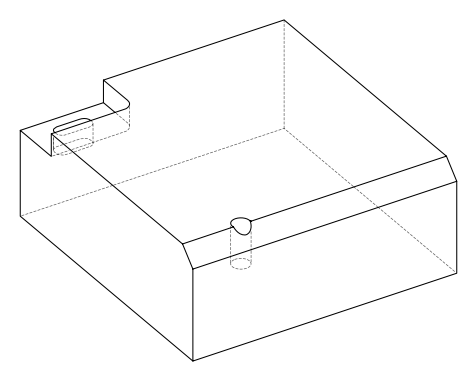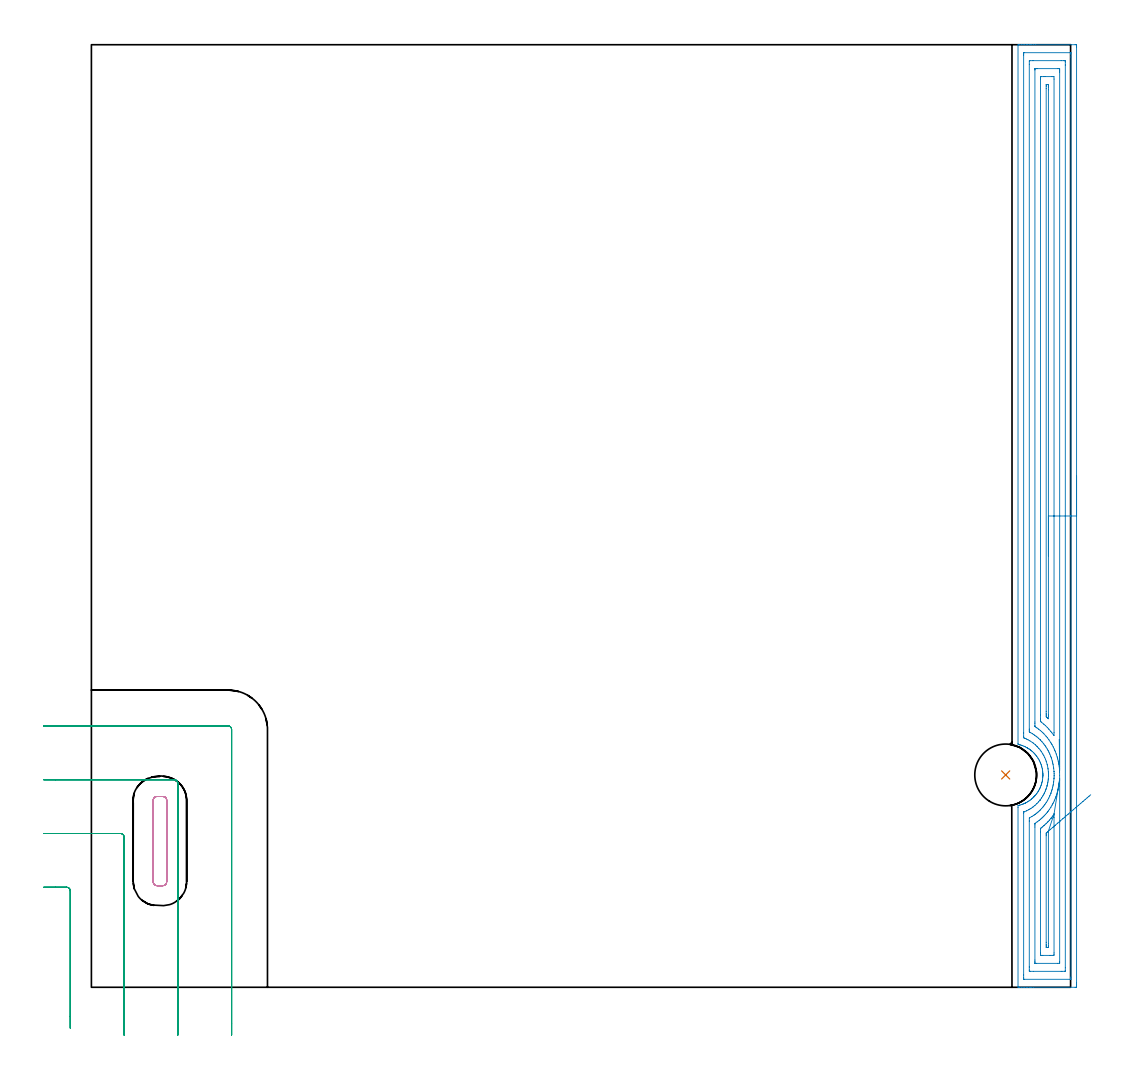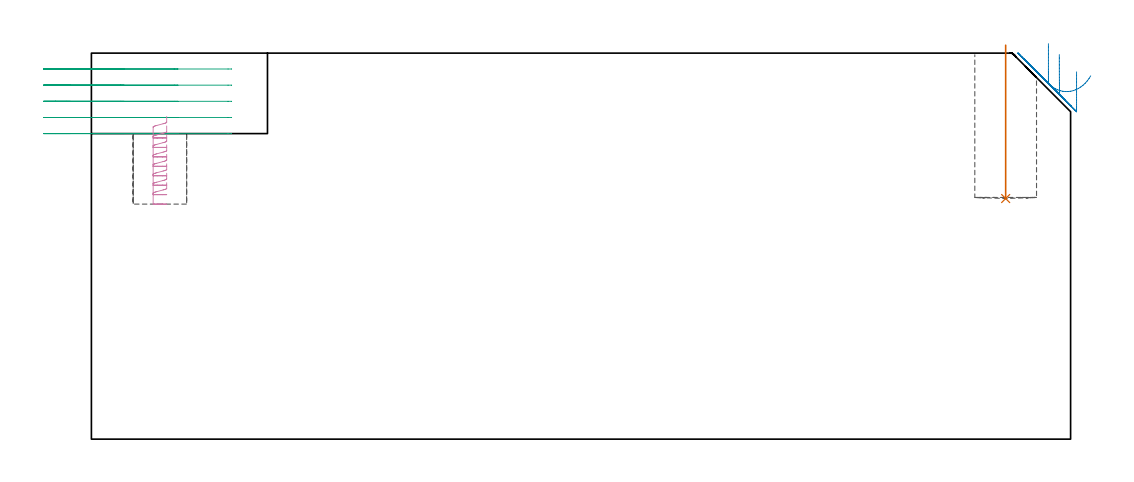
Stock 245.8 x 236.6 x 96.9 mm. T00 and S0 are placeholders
(PLAN: 4 operations, 3 tool changes, 16.9 min)
(1 INDEXABLE_INSERT_DRILL_BLIND_HOLE_FROM_SOLID | STEP1POCKET | NXT0302_002 | 0.16 min | 6846 mm3)
(2 AREA_MILL | FG_CHAMFER_SURFACE | UGT0205_001 | 11.51 min | 25389 mm3)
(3 MILL_CORNER_NOTCH_RECTANGULAR | CORNER_NOTCH_RECTANGULAR | UGT0201_100 | Follow Part, ap 4.5, ae 75% | 3.79 min | 66185 mm3)
(4 MILL_RECTANGULAR_POCKET | POCKET_RECTANGULAR_STRAIGHT | NXT0201_013 | Follow Part, ap 2.5, ae 75% | 1.49 min | 7138 mm3)
(TOOL NXT0302_002 | Index. Insert Drill 15.5mm [880-D1550L20-05] | D15.5 PA176 FL78 Z2)
(TOOL UGT0205_001 | Chamfer Mill 20 x 3 x 45 deg. | D20 FL50 Z2)
(TOOL UGT0201_100 | End Mill 18 mm | D18 FL22 Z2)
(TOOL NXT0201_013 | ENDMILL 10mm | D10 FL30 Z4)
(OP 1 INDEXABLE_INSERT_DRILL_BLIND_HOLE_FROM_SOLID)
G17 G21 G94 G90
T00 M6
G54
G17 G0 G90 X229.5 Y53.3 S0 M3
G43 Z106.9 H1
G94 G81 G98 Z60.4 F250. R98.9
G80
M5
M2
(OP 2 AREA_MILL)
G17 G21 G94 G90
T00 M6
G54
G17 G0 G90 X247.3 Y128.3 S1061 M3
G43 Z106.9 H0
Z92.2
G94 G1 Y128.262 Z91.328 F250.
Y128.148 Z90.464
Y127.959 Z89.612
Y127.697 Z88.78
Y127.363 Z87.974
Y126.96 Z87.2
Y126.492 Z86.464
Y125.96 Z85.772
Y125.371 Z85.129
Y124.728 Z84.54
Y124.036 Z84.008
Y123.3 Z83.54
Y122.526 Z83.137
Y121.72 Z82.803
Y120.888 Z82.541
Y120.036 Z82.352
Y119.172 Z82.238
Y118.3 Z82.2
Y1.126
X247.299 Y0.595 Z82.201
X247.296 Y0.238 Z82.202
X247.293 Y0.01 Z82.204
X246.946 Y0. Z82.551
X236.452 Z93.042
X235.87 Z93.627
X235.578 Z93.919
X234.996 Z94.501
X234.703 Z94.793
X234.118 Z95.381
X233.539 Z95.96
X232.954 Z96.545
X232.837 Z96.662
X232.717 Y0.001 Z96.775
X232.658 Y0.004 Z96.834
X232.603 Y0.01 Z96.888
X232.6 Y0.149 Z96.9
Y45.18
X232.607 Y45.615 Z96.893
X232.648 Y45.626 Z96.852
X232.888 Y45.683 Z96.61
X232.954 Y45.701 Z96.543
X233.111 Y45.743 Z96.387
X233.554 Y45.885 Z95.945
X233.829 Y45.991 Z95.669
X234.001 Y46.057 Z95.497
X234.036 Y46.072 Z95.462
X234.266 Y46.173 Z95.23
X234.375 Y46.221 Z95.123
X234.444 Y46.251 Z95.055
X234.602 Y46.326 Z94.897
X234.972 Y46.537 Z94.528
X235.334 Y46.762 Z94.165
X235.652 Y46.985 Z93.848
X235.962 Y47.221 Z93.538
X236.015 Y47.266 Z93.485
X236.224 Y47.448 Z93.275
X236.339 Y47.558 Z93.16
X236.452 Y47.669 Z93.043
X236.553 Y47.764 Z92.946
X236.563 Y47.773 Z92.937
X236.641 Y47.855 Z92.859
X236.744 Y47.965 Z92.752
X236.853 Y48.078 Z92.647
X236.887 Y48.115 Z92.612
X237.113 Y48.385 Z92.383
X237.346 Y48.692 Z92.152
X237.566 Y49.009 Z91.932
X237.677 Y49.193 Z91.82
X237.792 Y49.382 Z91.706
X237.91 Y49.592 Z91.589
X238.005 Y49.763 Z91.495
X238.047 Y49.849 Z91.452
X238.073 Y49.903 Z91.425
X238.15 Y50.085 Z91.346
X238.201 Y50.202 Z91.296
X238.263 Y50.347 Z91.235
X238.359 Y50.603 Z91.139
X238.432 Y50.797 Z91.068
X238.566 Y51.242 Z90.932
X238.609 Y51.422 Z90.887
X238.676 Y51.691 Z90.824
X238.742 Y52.057 Z90.758
X238.757 Y52.137 Z90.743
X238.808 Y52.585 Z90.687
X238.822 Y52.842 Z90.668
X238.836 Y53.032 Z90.659
Y53.039
X238.834 Y53.206 Z90.651
X238.836 Y53.222 Z90.653
X238.835 Y53.299 Z90.65
X238.836 Y53.479
Y53.481
X238.831 Y53.569 Z90.657
X238.827 Y53.634 Z90.659
X238.824 Y53.711 Z90.665
X238.815 Y53.927 Z90.681
X238.796 Y54.097 Z90.698
X238.786 Y54.206 Z90.712
X238.768 Y54.373 Z90.731
X238.754 Y54.456 Z90.745
X238.693 Y54.821 Z90.805
X238.59 Y55.267 Z90.905
X238.54 Y55.435 Z90.953
X238.514 Y55.53 Z90.984
X238.493 Y55.604 Z91.006
X238.463 Y55.703 Z91.035
X238.459 Y55.716 Z91.039
X238.399 Y55.881 Z91.095
X238.302 Y56.161 Z91.196
X238.16 Y56.501 Z91.339
X238.004 Y56.837 Z91.494
X237.97 Y56.903 Z91.53
X237.89 Y57.055 Z91.61
X237.615 Y57.507 Z91.884
X237.319 Y57.95 Z92.181
X237.103 Y58.229 Z92.397
X236.839 Y58.535 Z92.66
X236.552 Y58.844 Z92.947
X236.226 Y59.15 Z93.274
X236.015 Y59.324 Z93.481
X235.869 Y59.447 Z93.63
X235.861 Y59.454 Z93.638
X235.703 Y59.574 Z93.796
X235.578 Y59.668 Z93.918
X235.487 Y59.738 Z94.012
X235.477 Y59.745 Z94.022
X235.334 Y59.84 Z94.165
X235.253 Y59.889 Z94.246
X235.14 Y59.956 Z94.355
X234.999 Y60.042 Z94.5
X234.894 Y60.105 Z94.605
X234.863 Y60.122 Z94.636
X234.703 Y60.207 Z94.793
X234.444 Y60.346 Z95.055
X234.124 Y60.495 Z95.375
X233.787 Y60.636 Z95.713
X233.553 Y60.718 Z95.945
X233.391 Y60.767 Z96.105
X233.11 Y60.853 Z96.388
X233.049 Y60.869 Z96.45
X232.954 Y60.894 Z96.543
X232.803 Y60.934 Z96.697
X232.607 Y60.985 Z96.893
X232.6 Y61.231 Z96.9
Y236.451
X232.602 Y236.59 Z96.888
X232.716 Y236.597 Z96.776
X232.837 Y236.6 Z96.662
X233.539 Z95.96
X234.118 Z95.381
X234.703 Z94.793
X234.996 Z94.501
X235.578 Z93.919
X235.87 Z93.627
X236.452 Z93.042
X237.036 Z92.46
X246.946 Z82.551
X247.241 Y236.596 Z82.256
X247.292 Y236.59 Z82.205
X247.299 Y236.537 Z82.199
X247.3 Y236.005 Z82.2
Y118.3
X245.886 Z83.614
Y2.568 Z83.615
X245.884 Y2.378 Z83.616
X245.88 Y2.028 Z83.62
X245.879 Y2.014 Z83.621
X245.856 Y2.01 Z83.644
X245.791 Y2.004 Z83.709
X245.692 Y2.001 Z83.808
X234.199 Z95.301
X234.064 Y2.004 Z95.436
X234.04 Y2.007 Z95.46
X234.021 Y2.012 Z95.479
X234.02 Y2.041 Z95.48
X234.016 Y2.187 Z95.484
X234.015 Y2.378 Z95.485
X234.014 Y3.081 Z95.486
X234.015 Y43.748 Z95.485
X234.016 Y43.923 Z95.484
X234.019 Y43.966 Z95.481
X234.021 Y43.982 Z95.479
X234.034 Y43.989 Z95.466
X234.094 Y44.018 Z95.406
X234.744 Y44.288 Z94.756
X235.296 Y44.576 Z94.204
X235.578 Y44.739 Z93.922
X235.846 Y44.906 Z93.654
X236.258 Y45.18 Z93.242
X236.37 Y45.264 Z93.13
X236.452 Y45.328 Z93.048
X236.856 Y45.66 Z92.644
X237.327 Y46.09 Z92.173
X237.745 Y46.537 Z91.755
X238.109 Y46.964 Z91.391
X238.135 Y46.997 Z91.365
X238.15 Y47.016 Z91.35
X238.201 Y47.087 Z91.299
X238.516 Y47.535 Z90.984
X238.721 Y47.855 Z90.779
X238.857 Y48.079 Z90.644
X239.076 Y48.462 Z90.424
X239.173 Y48.648 Z90.327
X239.22 Y48.747 Z90.28
X239.445 Y49.262 Z90.055
X239.594 Y49.639 Z89.906
X239.651 Y49.791 Z89.849
X239.689 Y49.904 Z89.811
X239.887 Y50.53 Z89.613
X239.895 Y50.559 Z89.605
X239.901 Y50.581 Z89.599
X239.95 Y50.784 Z89.55
X240.061 Y51.309 Z89.439
X240.082 Y51.422 Z89.418
X240.14 Y51.77 Z89.36
X240.178 Y52.081 Z89.322
X240.205 Y52.314 Z89.295
X240.243 Y52.907 Z89.257
X240.249 Y53.206 Z89.251
X240.25 Y53.494 Z89.25
X240.237 Y53.805 Z89.263
X240.219 Y54.097 Z89.281
X240.145 Y54.79 Z89.355
X240.112 Y54.989 Z89.388
X239.95 Y55.829 Z89.55
X239.938 Y55.881 Z89.562
X239.936 Y55.888 Z89.564
X239.704 Y56.647 Z89.796
X239.661 Y56.772 Z89.839
X239.487 Y57.245 Z90.013
X239.304 Y57.664 Z90.196
X239.076 Y58.136 Z90.424
X238.834 Y58.556 Z90.666
X238.395 Y59.249 Z91.105
X238.253 Y59.447 Z91.247
X238.201 Y59.514 Z91.299
X237.831 Y59.959 Z91.669
X237.489 Y60.339 Z92.011
X237.327 Y60.505 Z92.173
X236.958 Y60.85 Z92.542
X236.508 Y61.231 Z92.992
X236.452 Y61.275 Z93.048
X236.284 Y61.403 Z93.216
X235.578 Y61.857 Z93.922
X235.111 Y62.123 Z94.389
X234.703 Y62.321 Z94.797
X234.345 Y62.488 Z95.155
X234.127 Y62.58 Z95.373
X234.024 Y62.624 Z95.476
X234.018 Y62.821 Z95.482
X234.016 Y63.014 Z95.484
X234.014 Y63.717 Z95.486
Y63.906
X234.015 Y234.032 Z95.485
X234.016 Y234.222 Z95.484
X234.02 Y234.571 Z95.48
X234.021 Y234.586 Z95.479
X234.044 Y234.59 Z95.456
X234.109 Y234.596 Z95.391
X234.208 Y234.599 Z95.292
X245.701 Z83.799
X245.836 Y234.596 Z83.664
X245.861 Y234.593 Z83.639
X245.879 Y234.588 Z83.621
X245.88 Y234.559 Z83.62
X245.884 Y234.413 Z83.616
X245.885 Y234.222 Z83.615
X245.886 Y233.519 Z83.614
Y118.3
X244.472 Z85.028
X244.471 Y4.902 Z85.029
X244.466 Y4.162 Z85.034
X244.465 Y4.017 Z85.035
X244.322 Y4.01 Z85.178
X243.606 Y4.001 Z85.894
X243.448 Y4. Z86.052
X236.452 Z93.048
X235.733 Y4.003 Z93.767
X235.578 Y4.01 Z93.922
X235.435 Y4.019 Z94.065
X235.432 Y4.162 Z94.068
X235.43 Y4.312 Z94.07
X235.429 Y5.053 Z94.071
X235.428 Y5.206 Z94.072
X235.429 Y41.613 Z94.071
X235.43 Y41.764 Z94.07
X235.436 Y42.505 Z94.064
X236.09 Y42.874 Z93.41
X236.452 Y43.099 Z93.048
X236.63 Y43.215 Z92.87
X236.896 Y43.397 Z92.604
X237.142 Y43.585 Z92.358
X237.327 Y43.733 Z92.173
X237.626 Y43.983 Z91.874
X237.963 Y44.288 Z91.537
X238.085 Y44.407 Z91.415
X238.201 Y44.523 Z91.299
X238.518 Y44.857 Z90.982
X238.805 Y45.18 Z90.695
X238.929 Y45.329 Z90.571
X239.076 Y45.514 Z90.424
X239.311 Y45.832 Z90.189
X239.481 Y46.072 Z90.019
X239.67 Y46.358 Z89.83
X239.95 Y46.802 Z89.55
X240.009 Y46.903 Z89.491
X240.043 Y46.964 Z89.457
X240.318 Y47.48 Z89.182
X240.493 Y47.855 Z89.007
X240.595 Y48.09 Z88.905
X240.825 Y48.643 Z88.675
X240.853 Y48.718 Z88.647
X240.864 Y48.747 Z88.636
X240.987 Y49.111 Z88.513
X241.073 Y49.385 Z88.427
X241.149 Y49.639 Z88.351
X241.267 Y50.079 Z88.233
X241.369 Y50.53 Z88.131
X241.428 Y50.806 Z88.072
X241.532 Y51.422 Z87.968
X241.551 Y51.573 Z87.949
X241.628 Y52.314 Z87.872
X241.634 Y52.38 Z87.866
X241.654 Y52.78 Z87.846
X241.669 Y53.206 Z87.831
Y53.236
X241.66 Y53.667 Z87.84
X241.642 Y54.097 Z87.858
X241.639 Y54.159 Z87.861
X241.554 Y54.989 Z87.946
X241.535 Y55.156 Z87.965
X241.403 Y55.881 Z88.097
X241.33 Y56.257 Z88.17
X241.266 Y56.54 Z88.234
X241.201 Y56.772 Z88.299
X240.988 Y57.498 Z88.512
X240.93 Y57.664 Z88.57
X240.825 Y57.949 Z88.675
X240.576 Y58.556 Z88.924
X240.362 Y59.027 Z89.138
X240.145 Y59.447 Z89.355
X239.95 Y59.785 Z89.55
X239.599 Y60.339 Z89.901
X239.39 Y60.658 Z90.11
X239.076 Y61.082 Z90.424
X238.957 Y61.231 Z90.543
X238.606 Y61.64 Z90.894
X238.201 Y62.088 Z91.299
X238.167 Y62.123 Z91.333
X237.728 Y62.527 Z91.772
X237.327 Y62.865 Z92.173
X237.143 Y63.014 Z92.357
X236.734 Y63.302 Z92.766
X236.452 Y63.491 Z93.048
X236.202 Y63.651 Z93.298
X235.775 Y63.906 Z93.725
X235.578 Y64.015 Z93.922
X235.489 Y64.066 Z94.011
X235.45 Y64.09 Z94.05
X235.435 Y64.107 Z94.065
X235.434 Y64.19 Z94.066
X235.43 Y64.494 Z94.07
X235.429 Y64.646 Z94.071
X235.428 Y64.798 Z94.072
X235.429 Y231.698 Z94.071
X235.434 Y232.438 Z94.066
X235.436 Y232.583 Z94.064
X235.578 Y232.59 Z93.922
X236.294 Y232.599 Z93.206
X236.452 Y232.6 Z93.048
X243.448 Z86.052
X244.167 Y232.597 Z85.333
X244.322 Y232.59 Z85.178
X244.465 Y232.581 Z85.035
X244.468 Y232.438 Z85.032
X244.47 Y232.288 Z85.03
X244.471 Y231.546 Z85.029
X244.472 Y231.394 Z85.028
Y118.3
X243.057 Z86.443
Y55.387
X243.056 Y54.989 Z86.444
X243.053 Y54.522 Z86.447
X243.052 Y54.501 Z86.448
X243.043 Y54.477 Z86.457
X243.038 Y54.5 Z86.462
X243.035 Y54.518 Z86.465
X242.988 Y54.989 Z86.512
X242.978 Y55.073 Z86.522
X242.926 Y55.522 Z86.574
X242.865 Y55.881 Z86.635
X242.8 Y56.245 Z86.7
X242.731 Y56.612 Z86.769
X242.697 Y56.772 Z86.803
X242.574 Y57.317 Z86.926
X242.475 Y57.664 Z87.025
X242.432 Y57.808 Z87.068
X242.192 Y58.556 Z87.308
X241.955 Y59.186 Z87.545
X241.846 Y59.447 Z87.654
X241.699 Y59.784 Z87.801
X241.433 Y60.339 Z88.067
X241.123 Y60.927 Z88.377
X240.938 Y61.231 Z88.562
X240.825 Y61.41 Z88.675
X240.354 Y62.123 Z89.146
X239.95 Y62.656 Z89.55
X239.649 Y63.014 Z89.851
X239.076 Y63.65 Z90.424
X238.819 Y63.906 Z90.681
X238.498 Y64.204 Z91.002
X238.201 Y64.454 Z91.299
X237.778 Y64.798 Z91.722
X237.327 Y65.119 Z92.173
X236.994 Y65.353 Z92.506
X236.889 Y65.428 Z92.611
X236.85 Y65.47 Z92.65
X236.848 Y65.525 Z92.652
X236.845 Y65.689 Z92.655
X236.843 Y66.182 Z92.657
Y66.581
Y230.256
X236.845 Y230.421 Z92.655
X236.848 Y230.552 Z92.652
X236.85 Y230.586 Z92.65
X236.866 Y230.59 Z92.634
X236.916 Y230.593 Z92.584
X237.327 Y230.6 Z92.173
X237.38 Z92.12
X242.628 Y230.599 Z86.872
X242.977 Y230.59 Z86.523
X243.051 Y230.583 Z86.449
X243.054 Y230.533 Z86.446
X243.055 Y230.478 Z86.445
X243.057 Y230.162 Z86.443
Y229.763
Y118.3
X241.643 Z87.857
Y63.906
X241.636 Y63.186 Z87.864
X241.079 Y63.906 Z88.421
X240.825 Y64.229 Z88.675
X240.333 Y64.798 Z89.167
X239.95 Y65.222 Z89.55
X239.473 Y65.689 Z90.027
X239.076 Y66.046 Z90.424
X238.426 Y66.581 Z91.074
X238.3 Y66.682 Z91.2
X238.272 Y66.706 Z91.228
X238.264 Y66.744 Z91.236
X238.261 Y66.847 Z91.239
X238.259 Y67.055 Z91.241
X238.257 Y67.473 Z91.243
Y68.308
X238.258 Y227.98 Z91.242
X238.264 Y228.397 Z91.236
X238.271 Y228.59 Z91.229
X238.471 Y228.596 Z91.029
X239.076 Y228.599 Z90.424
X239.342 Y228.6 Z90.158
X241.092 Y228.598 Z88.408
X241.536 Y228.59 Z87.964
X241.636 Y228.583 Z87.864
X241.643 Y227.98 Z87.857
Y118.3
X240.229 Z89.271
Y68.365
X240.228 Y68.081 Z89.272
X240.223 Y67.473 Z89.277
X240.222 Y67.417 Z89.278
X240.216 Y67.414 Z89.284
X240.142 Y67.473 Z89.358
X239.95 Y67.644 Z89.55
X239.77 Y67.81 Z89.73
X239.678 Y67.896 Z89.822
X239.675 Y68.08 Z89.825
X239.673 Y68.365 Z89.827
X239.671 Y68.649 Z89.829
Y69.256
Y225.589
X239.672 Y226.196 Z89.828
X239.675 Y226.477 Z89.825
X239.678 Y226.573 Z89.822
X239.683 Y226.591 Z89.817
X239.703 Y226.594 Z89.797
X239.752 Y226.597 Z89.748
X239.95 Y226.599 Z89.55
X240.082 Y226.597 Z89.418
X240.187 Y226.593 Z89.313
X240.216 Y226.591 Z89.284
X240.222 Y226.56 Z89.278
X240.224 Y226.48 Z89.276
X240.228 Y226.196 Z89.272
X240.229 Y225.912 Z89.271
Y225.305
Y118.3
Y117.428 Z89.309
Y116.564 Z89.423
Y115.712 Z89.612
Y114.88 Z89.874
Y114.074 Z90.208
Y113.3 Z90.611
Y112.564 Z91.08
Y111.872 Z91.611
Y111.229 Z92.2
Y110.64 Z92.843
Y110.108 Z93.535
Y109.64 Z94.271
Y109.237 Z95.045
Y108.903 Z95.851
Y108.641 Z96.683
Y108.452 Z97.535
Y108.338 Z98.399
Y108.3 Z99.271
G0 Z106.9
X242.963 Y62.223
Z96.537
G1 Y62.193 Z95.665
X242.964 Y62.086 Z94.799
X242.966 Y61.905 Z93.946
X242.968 Y61.651 Z93.112
X242.971 Y61.324 Z92.303
X242.975 Y60.928 Z91.525
X242.979 Y60.466 Z90.785
X242.984 Y59.942 Z90.088
X242.989 Y59.358 Z89.44
X242.995 Y58.72 Z88.845
X243.001 Y58.033 Z88.307
X243.008 Y57.302 Z87.832
X243.015 Y56.531 Z87.422
X243.022 Y55.729 Z87.081
X243.03 Y54.899 Z86.811
X243.037 Y54.049 Z86.615
X243.045 Y53.185 Z86.493
X243.053 Y52.314 Z86.447
X243.057 Y51.866 Z86.443
Y51.821
Y6.344
X243.055 Y6.179 Z86.445
X243.052 Y6.048 Z86.448
X243.051 Y6.014 Z86.449
X243.034 Y6.01 Z86.466
X242.984 Y6.007 Z86.516
X242.574 Y6. Z86.926
X242.52 Z86.98
X237.272 Y6.001 Z92.228
X236.923 Y6.01 Z92.577
X236.849 Y6.017 Z92.651
X236.846 Y6.067 Z92.654
X236.845 Y6.122 Z92.655
X236.843 Y6.438 Z92.657
Y6.837
Y40.228
X236.844 Y40.722 Z92.656
X236.847 Y40.968 Z92.653
X236.85 Y41.091 Z92.65
X236.854 Y41.143 Z92.646
X237.413 Y41.525 Z92.087
X237.537 Y41.613 Z91.963
X237.913 Y41.907 Z91.587
X238.201 Y42.14 Z91.299
X238.396 Y42.306 Z91.104
X238.619 Y42.505 Z90.881
X238.854 Y42.731 Z90.646
X239.076 Y42.952 Z90.424
X239.291 Y43.177 Z90.209
X239.495 Y43.397 Z90.005
X239.707 Y43.645 Z89.793
X239.95 Y43.937 Z89.55
X240.103 Y44.133 Z89.397
X240.219 Y44.288 Z89.281
X240.473 Y44.647 Z89.027
X240.825 Y45.172 Z88.675
X240.83 Y45.18 Z88.67
X241.153 Y45.737 Z88.347
X241.339 Y46.072 Z88.161
X241.466 Y46.31 Z88.034
X241.699 Y46.798 Z87.801
X241.75 Y46.912 Z87.75
X241.772 Y46.964 Z87.728
X242.003 Y47.545 Z87.497
X242.123 Y47.855 Z87.377
X242.244 Y48.192 Z87.256
X242.421 Y48.747 Z87.079
X242.456 Y48.867 Z87.044
X242.574 Y49.287 Z86.926
X242.642 Y49.569 Z86.858
X242.658 Y49.639 Z86.842
X242.737 Y50.007 Z86.763
X242.797 Y50.302 Z86.703
X242.84 Y50.53 Z86.66
X242.87 Y50.713 Z86.63
X242.924 Y51.065 Z86.576
X242.968 Y51.422 Z86.532
X242.977 Y51.495 Z86.523
X243.053 Y52.314 Z86.447
X241.636 Y43.461 Z87.864
X241.637 Y43.46 Z87.863
X241.64 Y43.457 Z87.86
X241.642 Y43.397 Z87.858
X241.643 Y43.248 Z87.857
Y42.562
X241.642 Y8.62 Z87.858
X241.636 Y8.203 Z87.864
X241.629 Y8.01 Z87.871
X241.429 Y8.004 Z88.071
X240.825 Y8.001 Z88.675
X240.558 Y8. Z88.942
X238.808 Y8.002 Z90.692
X238.364 Y8.01 Z91.136
X238.264 Y8.017 Z91.236
X238.257 Y8.62 Z91.243
Y38.938
X238.259 Y39.771 Z91.241
X238.261 Y39.83 Z91.239
X238.264 Y39.876 Z91.236
X238.314 Y39.92 Z91.186
X238.408 Y39.998 Z91.092
X238.688 Y40.225 Z90.812
X239.076 Y40.544 Z90.424
X239.17 Y40.625 Z90.33
X239.277 Y40.722 Z90.223
X239.623 Y41.055 Z89.877
X239.95 Y41.376 Z89.55
X240.066 Y41.495 Z89.434
X240.178 Y41.613 Z89.322
X240.483 Y41.961 Z89.017
X240.825 Y42.357 Z88.675
X240.891 Y42.437 Z88.609
X240.945 Y42.505 Z88.555
X240.998 Y42.575 Z88.502
X241.266 Y42.946 Z88.234
X241.636 Y43.461 Z87.864
X240.225 Y39.19 Z89.275
X240.226 Y39.187 Z89.274
X240.227 Y39.159 Z89.273
X240.229 Y39.109 Z89.271
Y39.033
Y11.011
X240.228 Y10.404 Z89.272
X240.225 Y10.123 Z89.275
X240.222 Y10.027 Z89.278
X240.217 Y10.009 Z89.283
X240.197 Y10.006 Z89.303
X240.148 Y10.003 Z89.352
X239.95 Y10.001 Z89.55
X239.818 Y10.003 Z89.682
X239.713 Y10.007 Z89.787
X239.685 Y10.009 Z89.815
X239.678 Y10.04 Z89.822
X239.676 Y10.12 Z89.824
X239.673 Y10.404 Z89.827
X239.671 Y10.688 Z89.829
Y11.295
X239.672 Y38.047 Z89.828
X239.673 Y38.329 Z89.827
X239.676 Y38.634 Z89.824
X239.678 Y38.705 Z89.822
X239.741 Y38.762 Z89.759
X239.95 Y38.952 Z89.55
X240.109 Y39.09 Z89.391
X240.225 Y39.19 Z89.275
X240.769 Y39.658 Z88.778
X241.344 Y40.152 Z88.347
X241.945 Y40.669 Z87.982
X242.568 Y41.204 Z87.689
X243.208 Y41.754 Z87.468
X243.86 Y42.315 Z87.321
X244.52 Y42.882 Z87.25
X245.181 Y43.45 Z87.255
X245.84 Y44.017 Z87.336
X246.491 Y44.576 Z87.492
X247.129 Y45.124 Z87.723
X247.749 Y45.658 Z88.026
X248.347 Y46.172 Z88.399
X248.918 Y46.663 Z88.839
X249.458 Y47.127 Z89.344
X249.963 Y47.56 Z89.908
X250.428 Y47.96 Z90.529
X250.85 Y48.323 Z91.2
G0 Z106.9
M5
M2
(OP 3 MILL_CORNER_NOTCH_RECTANGULAR)
G17 G21 G94 G90
T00 M6
G54
G17 G0 G90 X-5.3 Y-10.274 S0 M3
G43 Z106.971 H0
Z92.916
G94 G1 Y-7.274 F250.
Y24.204 F500.
G3 X-6.196 Y25.1 R0.9
G1 X-9.
X-12. F250.
G0 Z106.971
X8.2 Y-12.
Z92.916
G1 Y-9.
Y37.704 F500.
G3 X7.304 Y38.6 R0.9
G1 X-9.
X-12. F250.
G0 Z106.971
X21.7 Y-12.
Z92.916
G1 Y-9.
Y51.204 F500.
G3 X20.804 Y52.1 R0.9
G1 X-9.
X-12. F250.
G0 Z106.971
X35.2 Y-12.
Z92.916
G1 Y-9.
Y64.704 F500.
G3 X34.304 Y65.6 R0.9
G1 X-9.
X-12. F250.
G0 Z106.971
X-5.3 Y-10.274
Z88.862
G1 Y-7.274
Y24.204 F500.
G3 X-6.196 Y25.1 R0.9
G1 X-9.
X-12. F250.
G0 Z106.971
X8.2 Y-12.
Z88.862
G1 Y-9.
Y37.704 F500.
G3 X7.304 Y38.6 R0.9
G1 X-9.
X-12. F250.
G0 Z106.971
X21.7 Y-12.
Z88.862
G1 Y-9.
Y51.204 F500.
G3 X20.804 Y52.1 R0.9
G1 X-9.
X-12. F250.
G0 Z106.971
X35.2 Y-12.
Z88.862
G1 Y-9.
Y64.704 F500.
G3 X34.304 Y65.6 R0.9
G1 X-9.
X-12. F250.
G0 Z106.971
X-5.3 Y-10.274
Z84.808
G1 Y-7.274
Y24.204 F500.
G3 X-6.196 Y25.1 R0.9
G1 X-9.
X-12. F250.
G0 Z106.971
X8.2 Y-12.
Z84.808
G1 Y-9.
Y37.704 F500.
G3 X7.304 Y38.6 R0.9
G1 X-9.
X-12. F250.
G0 Z106.971
X21.7 Y-12.
Z84.808
G1 Y-9.
Y51.204 F500.
G3 X20.804 Y52.1 R0.9
G1 X-9.
X-12. F250.
G0 Z106.971
X35.2 Y-12.
Z84.808
G1 Y-9.
Y64.704 F500.
G3 X34.304 Y65.6 R0.9
G1 X-9.
X-12. F250.
G0 Z106.971
X-5.3 Y-10.274
Z80.754
G1 Y-7.274
Y24.204 F500.
G3 X-6.196 Y25.1 R0.9
G1 X-9.
X-12. F250.
G0 Z106.971
X8.2 Y-12.
Z80.754
G1 Y-9.
Y37.704 F500.
G3 X7.304 Y38.6 R0.9
G1 X-9.
X-12. F250.
G0 Z106.971
X21.7 Y-12.
Z80.754
G1 Y-9.
Y51.204 F500.
G3 X20.804 Y52.1 R0.9
G1 X-9.
X-12. F250.
G0 Z106.971
X35.2 Y-12.
Z80.754
G1 Y-9.
Y64.704 F500.
G3 X34.304 Y65.6 R0.9
G1 X-9.
X-12. F250.
G0 Z106.971
X-5.3 Y-10.274
Z76.7
G1 Y-7.274
Y24.204 F500.
G3 X-6.196 Y25.1 R0.9
G1 X-9.
X-12. F250.
G0 Z106.971
X8.2 Y-12.
Z76.7
G1 Y-9.
Y37.704 F500.
G3 X7.304 Y38.6 R0.9
G1 X-9.
X-12. F250.
G0 Z106.971
X21.7 Y-12.
Z76.7
G1 Y-9.
Y51.204 F500.
G3 X20.804 Y52.1 R0.9
G1 X-9.
X-12. F250.
G0 Z106.971
X35.2 Y-12.
Z76.7
G1 Y-9.
Y64.704 F500.
G3 X34.304 Y65.6 R0.9
G1 X-9.
X-12. F250.
G0 Z106.971
M5
M2
(OP 4 MILL_RECTANGULAR_POCKET)
G17 G21 G94 G90
T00 M6
G54
G17 G0 G90 X18.9 Y41.596 S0 M3
G43 Z106.971 H0
Z80.985
G94 G1 Y46.9 Z79.564 F250.
Y47. Z79.537
X18.836 Y47.267 Z79.464
X18.701 Y47.507 Z79.39
X18.507 Y47.701 Z79.316
X18.267 Y47.836 Z79.243
X18. Y47.9 Z79.169
X16.4 Z78.74
X16.175 Y47.851 Z78.679
X15.967 Y47.752 Z78.617
X15.809 Y47.63 Z78.563
X15.657 Y47.446 Z78.5
X15.552 Y47.233 Z78.436
X15.5 Y47. Z78.372
Y46.9 Z78.345
Y36.7 Z75.612
Y26.5 F500.
G3 X16.5 Y25.5 R1.
G1 X17.9
G3 X18.9 Y26.5 R1.
G1 Y46.9
G3 X17.9 Y47.9 R1.
G1 X16.5
G3 X15.5 Y46.9 R1.
G1 Y36.7
Y35.7
G0 X18.9 Y41.596 Z78.612
G1 Y46.9 Z77.191 F250.
Y47. Z77.164
X18.836 Y47.267 Z77.091
X18.701 Y47.507 Z77.017
X18.507 Y47.701 Z76.943
X18.267 Y47.836 Z76.87
X18. Y47.9 Z76.796
X16.4 Z76.367
X16.175 Y47.851 Z76.306
X15.967 Y47.752 Z76.244
X15.809 Y47.63 Z76.19
X15.657 Y47.446 Z76.126
X15.552 Y47.233 Z76.063
X15.5 Y47. Z75.999
Y46.9 Z75.972
Y36.7 Z73.239
Y26.5 F500.
G3 X16.5 Y25.5 R1.
G1 X17.9
G3 X18.9 Y26.5 R1.
G1 Y46.9
G3 X17.9 Y47.9 R1.
G1 X16.5
G3 X15.5 Y46.9 R1.
G1 Y36.7
Y35.7
G0 X18.9 Y41.596 Z76.239
G1 Y46.9 Z74.818 F250.
Y47. Z74.791
X18.836 Y47.267 Z74.717
X18.701 Y47.507 Z74.644
X18.507 Y47.701 Z74.57
X18.267 Y47.836 Z74.497
X18. Y47.9 Z74.423
X16.4 Z73.994
X16.175 Y47.851 Z73.932
X15.967 Y47.752 Z73.871
X15.809 Y47.63 Z73.817
X15.657 Y47.446 Z73.753
X15.552 Y47.233 Z73.689
X15.5 Y47. Z73.626
Y46.9 Z73.599
Y36.7 Z70.866
Y26.5 F500.
G3 X16.5 Y25.5 R1.
G1 X17.9
G3 X18.9 Y26.5 R1.
G1 Y46.9
G3 X17.9 Y47.9 R1.
G1 X16.5
G3 X15.5 Y46.9 R1.
G1 Y36.7
Y35.7
G0 X18.9 Y41.596 Z73.866
G1 Y46.9 Z72.445 F250.
Y47. Z72.418
X18.836 Y47.267 Z72.344
X18.701 Y47.507 Z72.271
X18.507 Y47.701 Z72.197
X18.267 Y47.836 Z72.123
X18. Y47.9 Z72.05
X16.4 Z71.621
X16.175 Y47.851 Z71.559
X15.967 Y47.752 Z71.498
X15.809 Y47.63 Z71.444
X15.657 Y47.446 Z71.38
X15.552 Y47.233 Z71.316
X15.5 Y47. Z71.253
Y46.9 Z71.226
Y36.7 Z68.493
Y26.5 F500.
G3 X16.5 Y25.5 R1.
G1 X17.9
G3 X18.9 Y26.5 R1.
G1 Y46.9
G3 X17.9 Y47.9 R1.
G1 X16.5
G3 X15.5 Y46.9 R1.
G1 Y36.7
Y35.7
G0 X18.9 Y41.596 Z71.493
G1 Y46.9 Z70.072 F250.
Y47. Z70.045
X18.836 Y47.267 Z69.971
X18.701 Y47.507 Z69.897
X18.507 Y47.701 Z69.824
X18.267 Y47.836 Z69.75
X18. Y47.9 Z69.677
X16.4 Z69.248
X16.175 Y47.851 Z69.186
X15.967 Y47.752 Z69.124
X15.809 Y47.63 Z69.071
X15.657 Y47.446 Z69.007
X15.552 Y47.233 Z68.943
X15.5 Y47. Z68.879
Y46.9 Z68.853
Y36.7 Z66.119
Y26.5 F500.
G3 X16.5 Y25.5 R1.
G1 X17.9
G3 X18.9 Y26.5 R1.
G1 Y46.9
G3 X17.9 Y47.9 R1.
G1 X16.5
G3 X15.5 Y46.9 R1.
G1 Y36.7
Y35.7
G0 X18.9 Y41.596 Z69.119
G1 Y46.9 Z67.698 F250.
Y47. Z67.672
X18.836 Y47.267 Z67.598
X18.701 Y47.507 Z67.524
X18.507 Y47.701 Z67.451
X18.267 Y47.836 Z67.377
X18. Y47.9 Z67.303
X16.4 Z66.875
X16.175 Y47.851 Z66.813
X15.967 Y47.752 Z66.751
X15.809 Y47.63 Z66.698
X15.657 Y47.446 Z66.634
X15.552 Y47.233 Z66.57
X15.5 Y47. Z66.506
Y46.9 Z66.479
Y36.7 Z63.746
Y26.5 F500.
G3 X16.5 Y25.5 R1.
G1 X17.9
G3 X18.9 Y26.5 R1.
G1 Y46.9
G3 X17.9 Y47.9 R1.
G1 X16.5
G3 X15.5 Y46.9 R1.
G1 Y36.7
Y35.7
G0 X18.9 Y41.596 Z66.746
G1 Y46.9 Z65.325 F250.
Y47. Z65.298
X18.836 Y47.267 Z65.225
X18.701 Y47.507 Z65.151
X18.507 Y47.701 Z65.078
X18.267 Y47.836 Z65.004
X18. Y47.9 Z64.93
X16.4 Z64.502
X16.175 Y47.851 Z64.44
X15.967 Y47.752 Z64.378
X15.809 Y47.63 Z64.325
X15.657 Y47.446 Z64.261
X15.552 Y47.233 Z64.197
X15.5 Y47. Z64.133
Y46.9 Z64.106
Y36.7 Z61.373
Y26.5 F500.
G3 X16.5 Y25.5 R1.
G1 X17.9
G3 X18.9 Y26.5 R1.
G1 Y46.9
G3 X17.9 Y47.9 R1.
G1 X16.5
G3 X15.5 Y46.9 R1.
G1 Y36.7
Y35.7
G0 X18.9 Y41.596 Z64.373
G1 Y46.9 Z62.952 F250.
Y47. Z62.925
X18.836 Y47.267 Z62.852
X18.701 Y47.507 Z62.778
X18.507 Y47.701 Z62.704
X18.267 Y47.836 Z62.631
X18. Y47.9 Z62.557
X16.4 Z62.128
X16.175 Y47.851 Z62.067
X15.967 Y47.752 Z62.005
X15.809 Y47.63 Z61.951
X15.657 Y47.446 Z61.888
X15.552 Y47.233 Z61.824
X15.5 Y47. Z61.76
Y46.9 Z61.733
Y36.7 Z59.
Y26.5 F500.
G3 X16.5 Y25.5 R1.
G1 X17.9
G3 X18.9 Y26.5 R1.
G1 Y46.9
G3 X17.9 Y47.9 R1.
G1 X16.5
G3 X15.5 Y46.9 R1.
G1 Y36.7
Y35.7
G0 Z106.971
M5
M2
